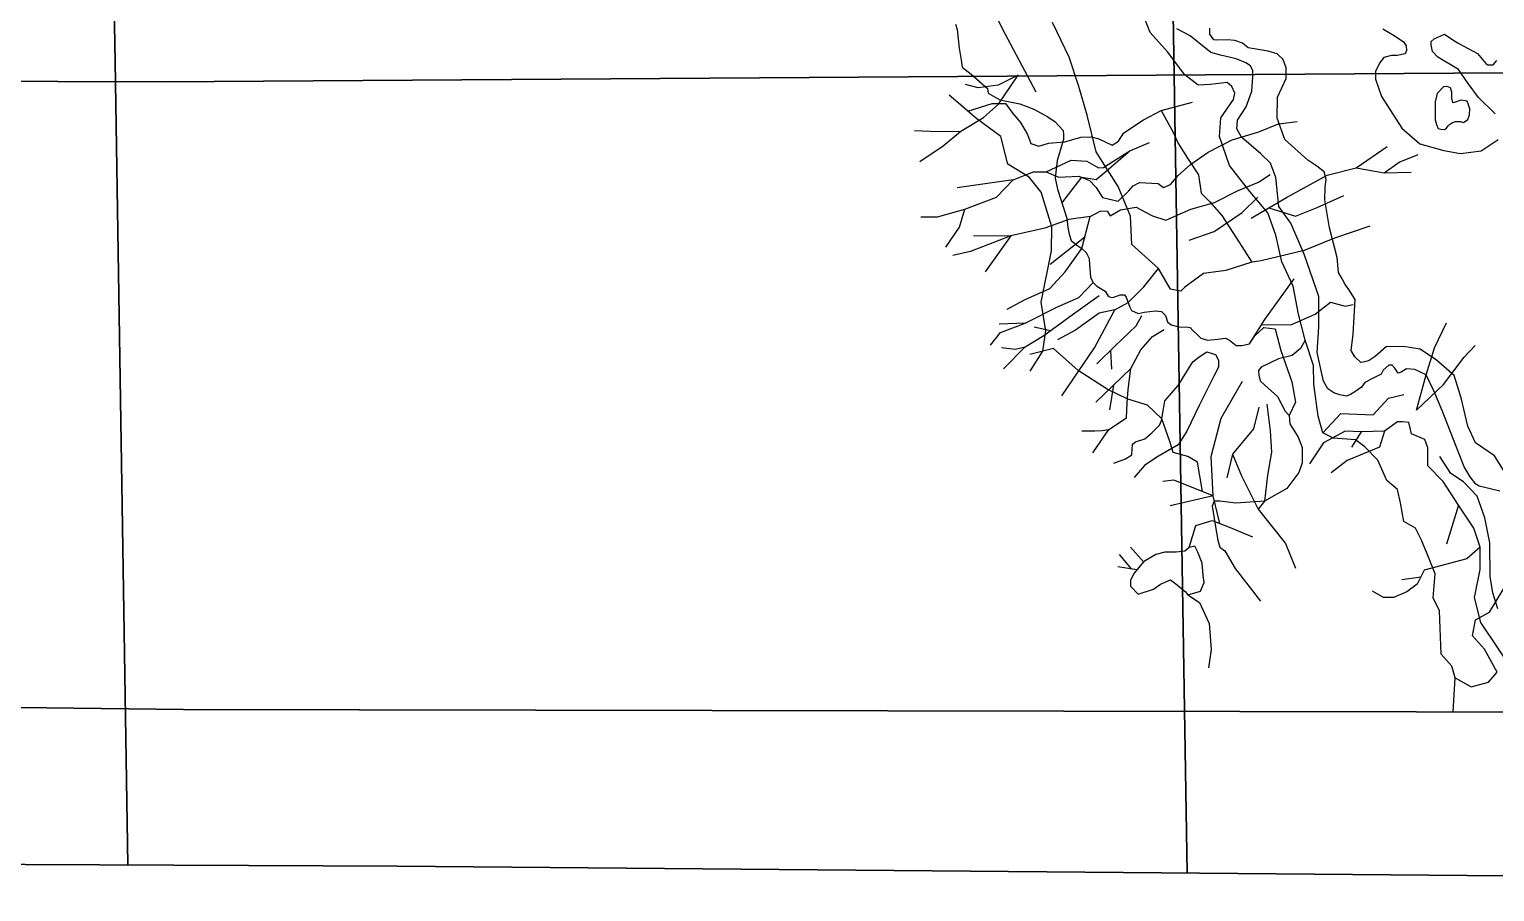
# Model space of a CAD drawing. Header units: millimetres. Extents: x 46 to 1858, y 42 to 1542.
# Drawn here: x 423.9 to 834.6, y 41.8 to 283.5 of the extents above; entities that cross this region are included whole.
import ezdxf

# ---------------------------------------------------------------- set-up
doc = ezdxf.new("R2010")
doc.units = ezdxf.units.MM
doc.header["$MEASUREMENT"] = 0
doc.layers.add('CONTOUR', color=31, linetype='Continuous')
doc.layers.add('NALA', color=4, linetype='Continuous')
doc.layers.add('TITLE', color=7, linetype='Continuous', lineweight=30)

msp = doc.modelspace()

# ---------------------------------------------------------------- linework, layer by layer
at = {"layer": 'CONTOUR'}
for points in [[(822.97, 92.23), (823.57, 101.75), (822.61, 104.99), (819.61, 108.34), (819.13, 120.57), (817.33, 124.17), (817.93, 130.88), (815.65, 136.51), (814.09, 140.35), (812.39, 143.69), (809.15, 145.6), (808.19, 150.76), (807.35, 154.59), (804.35, 157.11), (801.83, 162.74), (798.23, 166.46), (795.59, 168.5), (789.47, 168.98), (786.47, 170.42), (785.15, 175.09), (783.95, 184.08), (783.83, 189.35), (781.52, 196.39), (779.6, 203.71), (778.16, 211.5), (774.92, 218.33), (773.24, 225.88), (771.08, 232.11), (766.03, 238.08), (760.26, 245.39), (757.5, 253.54), (757.86, 258.69), (761.46, 263.85), (761.82, 265.65), (760.98, 267.56), (759.66, 268.64), (754.86, 268.04), (751.5, 267.92), (747.78, 270.75), (742.94, 277.26), (738.08, 282.68), (734.48, 291.73)], [(683.5, 285.02), (684.01, 283.5), (684.52, 278.25), (685.12, 274.91), (685.35, 272.91), (687.88, 270.99), (692.43, 266.94), (692.64, 265.63), (695.96, 263.75), (701.53, 262.64), (705.43, 261.2), (709.33, 258.98), (711.4, 257.63), (713.63, 255.16), (713.79, 254.05), (713.79, 252.62), (711.96, 246.81), (711.4, 241.81), (712.04, 238.78), (714.67, 230.61), (714.99, 227.99), (715.31, 226.16), (715.87, 224.33), (717.54, 223.06), (718.89, 222.11), (720.16, 220.99), (720.96, 219.32), (721.04, 217.57), (721.2, 215.35), (721.36, 214), (722.08, 212.56), (723.11, 211.53), (725.42, 210.18), (726.29, 208.75), (727.09, 208.35), (727.89, 208.43), (729.64, 209.15), (730.83, 209.15), (731.31, 208.43), (732.37, 205.67), (732.84, 204.72), (734.67, 203.92), (736.35, 204.24), (739.53, 204.64), (741.28, 204.48), (742.32, 203.29), (742.95, 201.54), (743.91, 200.74), (746.06, 200.11), (748.69, 200.03), (749.32, 199.95), (749.48, 199.63), (752.27, 197), (754.1, 196.45), (757.04, 196.69), (759.19, 196.93), (760.31, 196.37), (762.14, 194.94), (763.73, 194.94), (765.88, 195.34), (767.39, 197.64), (769.94, 199.95), (773.07, 199.56), (774.64, 193.5), (777.77, 184.7), (778.75, 179.03), (776.99, 175.31), (777.18, 172.97), (779.53, 169.25), (780.7, 166.32), (780.7, 162.02), (779.73, 159.28), (776.4, 154.79), (770.13, 151.27), (762.11, 150.68), (757.6, 151.27), (756.04, 151.27), (755.45, 149.9), (756.04, 146.38), (756.23, 144.62), (757.02, 140.32), (757.6, 138.36), (758.98, 137.39), (761.91, 132.41), (768.96, 123.22)], [(836.08, 154.04), (830.31, 155.48), (829.35, 156.08), (827.79, 158.12), (826.11, 160.88), (819.86, 176.72), (817.57, 182.24), (815.4, 186.72), (812.27, 188.16), (809.87, 188.4), (808.43, 187.44), (807.59, 187.2), (806.63, 188.52), (805.9, 189.36), (804.94, 189.36), (803.38, 188.04), (802.78, 186.84), (800.38, 185.64), (798.21, 184.56), (797.25, 183.24), (795.45, 181.91), (794.25, 181.19), (793.05, 180.71), (791.24, 181.07), (789.56, 181.67), (787.88, 182.76), (786.68, 184.92), (784.87, 192.96), (785.36, 200.16), (785.33, 208.66), (781.25, 220.54), (777.52, 229.18), (774.16, 233.86), (773.32, 242.02), (771.75, 245.98), (769.11, 248.62), (763.69, 253.29), (762.37, 255.69), (762.49, 258.09), (765.01, 261.81), (766.57, 266.25), (766.81, 270.21), (766.81, 271.89), (766.21, 273.33), (764.89, 274.17), (762.13, 275.25), (757.8, 276.33), (755.04, 277.05), (751.19, 280.17), (749.27, 281.73), (745.54, 283.65)], [(837.1, 160), (834.58, 163.96), (829.23, 167.63), (827.06, 172.31), (825.26, 180.23), (823.22, 186.47), (818.29, 190.79), (813.73, 193.91), (809.04, 194.63), (804.23, 194.51), (801.11, 191.87), (799.43, 190.67), (798.22, 190.31), (797.14, 190.19), (795.46, 191.75), (794.38, 193.55), (794.98, 198.11), (795.56, 207.81), (793.76, 210.57), (792.67, 212.01), (791.83, 213.57), (790.87, 215.37), (790.51, 219.58), (788.35, 227.86), (787.03, 235.78), (787.15, 239.26), (787.39, 241.42), (786.79, 243.58), (784.74, 245.14), (782.22, 246.82), (775.84, 252.68), (773.67, 258.68), (773.79, 264.56), (776.2, 269.72), (776.2, 272.72), (775.36, 275.12), (773.67, 276.68), (771.15, 277.4), (765.5, 278.36), (763.94, 279.68), (761.78, 280.4), (759.61, 280.64), (756.73, 280.52), (755.89, 280.64), (754.81, 282.2), (754.81, 283.88)], [(803.28, 283.64), (806.4, 281.84), (809.04, 280.04), (809.77, 278.96), (809.89, 277.64), (809.53, 276.68), (807.24, 276.2), (805.68, 276.2), (803.52, 275.6), (802.32, 274.04), (801.23, 271.76), (801.23, 269.6), (802.92, 264.68), (808.56, 255.8), (813.61, 251.48), (820.34, 249.56), (825.03, 248.72), (830.79, 249.44), (835.6, 252.68)], [(834.76, 259.88), (830.07, 264.44), (827.19, 268.4), (824.43, 272.24), (818.66, 275.72), (817.22, 277.28), (816.86, 279.2), (816.86, 280.16), (817.7, 280.88), (820.58, 282.2), (822.86, 280.64), (824.55, 279.56), (829.83, 276.8), (832.12, 273.92), (832.72, 273.56), (834.16, 273.56), (835.24, 274.76)], [(704.45, 187.76), (707.99, 193.35), (708.82, 198.99), (707.55, 207.03), (710.37, 221.41), (710.51, 228.18), (707.55, 237.91), (704.16, 242.14), (698.2, 245.72), (696.23, 253.48), (689.45, 258.41), (681.69, 265.04)], [(835.46, 121.06), (834.09, 125.54), (833.36, 130.11), (833.22, 139.61), (831.85, 146.56), (829.74, 152.68), (825.9, 156.71), (822.33, 158.99), (819.22, 163.84)]]:
    msp.add_lwpolyline(points, dxfattribs=at)
msp.add_lwpolyline([(820.24, 267.4), (818.49, 265.51), (817.97, 263.18), (817.97, 259.68), (817.97, 258.18), (818.29, 256.89), (818.81, 255.78), (819.53, 255.53), (820.57, 255.46), (821.08, 255.85), (821.54, 256.5), (821.93, 256.89), (822.84, 257.41), (823.68, 257.73), (825.05, 257.73), (825.89, 257.41), (827.12, 258.25), (827.58, 259.55), (827.64, 261.23), (827.32, 262.4), (826.86, 263.44), (825.11, 263.7), (823.94, 263.24), (822.9, 262.98), (822.58, 264.22), (822.64, 265.97), (822.25, 267.14), (821.34, 267.52)], close=True, dxfattribs=at)
at = {"layer": 'NALA'}
for points in [[(706.13, 265.96), (696.67, 283.64), (684.07, 309.57), (678.07, 314.52), (672.51, 315.71), (669.21, 319.46), (663.48, 322.12), (658.38, 327.06), (656.58, 330.81), (657.48, 344.15), (654.63, 354.19), (649.08, 363.03), (644.27, 372.32), (642.31, 386.65), (639.16, 393.84), (637.36, 399.84), (630, 409.28), (625.06, 417.55)], [(799.61, 228.39), (789.73, 224.96), (781.22, 221.54), (769.15, 218.66), (766.55, 218.25), (759.28, 215.92), (752.97, 215.1), (747.75, 211.26), (746.66, 210.17), (743.77, 210.72), (740.39, 216.52), (732.94, 223.18), (732.53, 231.13), (729.1, 239.49), (722.92, 249.21), (720.43, 259.44), (718.1, 267.53), (715.35, 275.75), (710.69, 285.47)], [(673.5, 246.5), (680.08, 250.88), (685.02, 254.99), (691.33, 258.83), (695.58, 262.52), (701.08, 270.67), (695.45, 267.93), (689.83, 267.11), (686.26, 268.07)], [(686.91, 260.58), (693.81, 262.72), (697.51, 262.72), (699.57, 259.98), (701.76, 257.38), (703.69, 254.09), (704.65, 251.49), (706.84, 250.81), (709.58, 251.63), (714.11, 252.04), (718.64, 253.27), (721.52, 253.41), (723.71, 252.86), (727.42, 251.08), (729.2, 252.18), (730.71, 254.5), (736.2, 258.2), (741.13, 260.81), (749.91, 263.14)], [(741.13, 260.81), (744.56, 254.5), (745.8, 251.76), (748.54, 247.38), (751.56, 242.72), (752.38, 237.65), (754.72, 235.32), (758.15, 231.35), (762.29, 224.96), (766.55, 218.25)], [(672, 255.19), (678.58, 254.92), (685.02, 254.99)], [(673.76, 230.96), (678.42, 230.96), (686.09, 233.14), (694.99, 236.45), (699.65, 241.31), (705.35, 243.58), (708.87, 243.58), (712.39, 242.13), (718.08, 242.39), (721.1, 241.15), (722.88, 239.23), (724.66, 236.36), (729.05, 235.4), (732.07, 238.27), (733.31, 239.64), (735.09, 240.6), (740.3, 240.33), (741.81, 239.23), (743.73, 240.06), (745.93, 242.52), (749.36, 245.67), (754.3, 249.1), (761.02, 252.52), (768.56, 254.85), (774.05, 257.04), (779.26, 257.73)], [(708.87, 243.58), (715.88, 246.91), (720.27, 246.63), (723.57, 244.71), (724.94, 244.85), (727.55, 246.5), (732.35, 249.51), (737.83, 251.84)], [(766.36, 230.57), (776.26, 236.39), (787.67, 242.67), (795.82, 244.76), (804.44, 250.69)], [(713.33, 234.78), (718.87, 242.06), (722.88, 241.43), (725.21, 243.34), (732.35, 249.51)], [(795.82, 244.76), (803.62, 243.36), (807.81, 246.27), (813.17, 248.48)], [(698.01, 205.13), (702.98, 207.82), (709.92, 210.92), (714.27, 215.58), (718.89, 222.11), (721.21, 231.04), (724.21, 232.69), (725.97, 232.59), (726.8, 231.24), (729.7, 232.9), (734.16, 233.73), (736.74, 232.28), (738.71, 231.24), (742.44, 230), (749.48, 233.1), (756.11, 234.97), (762.53, 238.28), (768.43, 240.66), (771.68, 242.88)], [(803.62, 243.36), (811.19, 243.48)], [(699.65, 241.31), (683.92, 239.1)], [(749.01, 224.41), (756, 226.85), (763.8, 232.2), (768.23, 236.5)], [(771.31, 233.48), (778.82, 231.15), (784.88, 233.6), (792.33, 236.97)], [(680.81, 222.48), (684.64, 228.07), (686.09, 233.14)], [(721.21, 231.04), (715.29, 230.24), (708.56, 227.76), (699.03, 225.69), (687.74, 221.24), (682.77, 220.1)], [(699.03, 225.69), (688.57, 225.59)], [(699.03, 225.69), (691.78, 215.55)], [(719.73, 225.32), (710.04, 217.6)], [(713.26, 180.84), (722.48, 194.28), (728.17, 204.94), (731.86, 207.01), (736.25, 211.35), (740.39, 216.52)], [(765.88, 195.34), (770.17, 202.2), (778.45, 213.6)], [(693.35, 194.99), (696.14, 198.51), (702.98, 201.2), (711.89, 205.65), (718.1, 208.34), (722.08, 212.56)], [(696.35, 194.37), (700.18, 193.86), (702.98, 194.58), (708.26, 197.68), (716.55, 203.79), (723.8, 208.96)], [(769.31, 200.84), (777.51, 200.75), (784.27, 203.73), (788.56, 207.07), (792.71, 205.98), (794.96, 206.41)], [(728.17, 204.94), (723.72, 204.01), (717.09, 199.25), (712.12, 196.46)], [(723.1, 189.73), (728.27, 194.8), (734.18, 200.39), (735.73, 203.28)], [(812.67, 176.81), (815.4, 186.72), (817.72, 194.25), (821.15, 201.26)], [(702.98, 201.2), (695.73, 200.89)], [(710.12, 199.05), (705.57, 200.06)], [(721.95, 164.86), (726.51, 171.37), (731.38, 174.68), (731.59, 178.82), (731.9, 182.54), (732.62, 188.44), (735.42, 193.71), (738.73, 197.44), (741.94, 199.35)], [(696.97, 188.37), (702.98, 194.58)], [(752.75, 153.96), (751.32, 162.24), (748.64, 163.79), (744.55, 164.92), (743.56, 168.02), (741.3, 174.36), (737.35, 178.17), (731.84, 179.86), (726.05, 182.68), (717.86, 187.9), (710.95, 194.1), (704.31, 192.41)], [(726.97, 193.53), (727.24, 188.29)], [(727.86, 161.96), (731.17, 163.1), (732.93, 164.24), (733.14, 167.24), (733.97, 167.86), (736.56, 168.79), (738.52, 170.44), (740.7, 172.61), (741.22, 173.86), (741.73, 176.55), (742.15, 179.44), (745.88, 183.68), (750.02, 190.3), (751.78, 191.75), (753.95, 193.09), (755.4, 192.68), (756.34, 192.37), (757.17, 190.82), (757.17, 188.85), (756.03, 186.47), (751.88, 178.3), (748.36, 170.86), (745.88, 167.03), (739.97, 163.62), (736.45, 161.24), (733.55, 157.93)], [(781.52, 196.39), (780.2, 194.11), (777.87, 192.15), (774.02, 191.13), (769.15, 188.81), (768.42, 187.86), (768.5, 186.63), (768.86, 185.03), (770.17, 183.8), (773.73, 180.6), (775.91, 176.53), (776.99, 175.31)], [(812.67, 176.81), (820.29, 183.99), (826.03, 191.68), (829.11, 194.93)], [(732.62, 188.44), (722.79, 178.98)], [(757.62, 145.03), (755.7, 152.79), (755.13, 163.79), (757.96, 174.5), (763.89, 184.94)], [(727.74, 183.75), (726.62, 176.91)], [(786.47, 170.42), (791.52, 175.84), (800.55, 175.45), (804.86, 180.15), (809.18, 181.13)], [(768.56, 177.6), (766.99, 171.53), (761.1, 164.47), (759.53, 157.81)], [(770.75, 178.47), (771.69, 170.99), (772.06, 165.03), (770.97, 158.57), (770.13, 151.27), (768.36, 148.99)], [(862.95, 106.45), (854.32, 106.26), (843.92, 105.28), (838.62, 105.47), (835.87, 109.59), (830.77, 117.23), (829, 124.29), (830.57, 132.13), (830.57, 138.4), (828.81, 143.69), (824.49, 150.16), (820.17, 156.83), (815.85, 161.14), (815.85, 166.24), (815.07, 168.59), (811.34, 170.16), (810.55, 173.29), (808.79, 173.49), (807.41, 173.49), (803.69, 170.94), (797.21, 170.74), (794.46, 166.43)], [(718.91, 170.97), (722.58, 170.97), (724.6, 171.12), (726.51, 171.37)], [(797.21, 170.74), (792.7, 170.94), (786.61, 167.61), (782.69, 161.73)], [(803.69, 170.94), (802.31, 166.43), (793.28, 162.71), (788.77, 159.18)], [(761.1, 164.47), (763.65, 158.4), (768.36, 148.99), (776.01, 139.38), (778.76, 132.52)], [(755.7, 152.79), (744.69, 157.16), (741.58, 156.74)], [(755.7, 152.79), (743.7, 149.97)], [(824.49, 150.16), (821.15, 139.19)], [(748.98, 138.26), (750.9, 144.47), (755.42, 145.88), (760.5, 143.91), (766.71, 141.23)], [(823.57, 101.75), (828.02, 99.2), (832.93, 100.57), (835.28, 103.32), (831.75, 109.79), (828.41, 113.51), (829.2, 118.02), (833.12, 120.17), (837.44, 127.23), (844.51, 130.95), (849.41, 135.85), (857.07, 140.95)], [(732.84, 132.28), (729.48, 136.28)], [(736.2, 134.3), (732.57, 138.37)], [(830.57, 138.4), (826.84, 135.07), (814.87, 131.93), (812.91, 128.01), (809.97, 125.86), (806.24, 124.29), (803.49, 124.29), (800.35, 126.05)], [(734.34, 132.05), (729.04, 132.87)], [(813.89, 129.97), (808.59, 129.19)], [(748.65, 125.05), (751.85, 122.85), (754.6, 117.02), (755.15, 109.65), (754.38, 104.59)]]:
    msp.add_lwpolyline(points, dxfattribs=at)
msp.add_lwpolyline([(739.62, 136.28), (736.2, 134.3), (733.56, 131.11), (732.57, 129.12), (732.57, 127.47), (734.66, 125.16), (738.96, 126.59), (740.94, 128.02), (743.8, 129.23), (745.24, 128.13), (747.88, 125.93), (748.65, 125.05), (752.18, 126.04), (753.17, 128.46), (752.95, 130.45), (752.62, 133.86), (751.41, 136.94), (750.53, 138.7), (748.98, 138.26), (747.77, 137.27), (745.35, 136.94), (742.15, 136.94)], close=True, dxfattribs=at)
at = {"layer": 'TITLE'}
msp.add_lwpolyline([(68.13, 51.02), (526.98, 48.99), (1287.44, 42.31), (1383.18, 41.8), (1858.4, 51.96), (1856.87, 178.61), (1852.4, 800.35), (1850.04, 1535.56), (1607.41, 1535.56), (45.94, 1541.67), (49.72, 1413.44)], close=True, dxfattribs=at)
for points in [[(451.51, 49.32), (447.93, 274.42), (438.28, 814.39), (433.54, 1109.2), (431.26, 1262.71), (427.91, 1490.03), (427.03, 1540.18)], [(748.42, 47.04), (743.53, 345.15), (740.02, 554.43), (736.18, 769.75), (732.67, 1012.43), (729.52, 1276.76), (730.22, 1489.6), (729.16, 1539)], [(65.18, 269.43), (371.96, 269.13), (461.78, 268.81), (934.22, 272.01), (1063.64, 274.26), (1484.45, 286.17), (1856.02, 297.79)], [(67.5, 97.72), (467.11, 92.84), (911.29, 92.07), (1585.13, 83.05)]]:
    msp.add_lwpolyline(points, dxfattribs=at)

doc.saveas('drawing.dxf')
